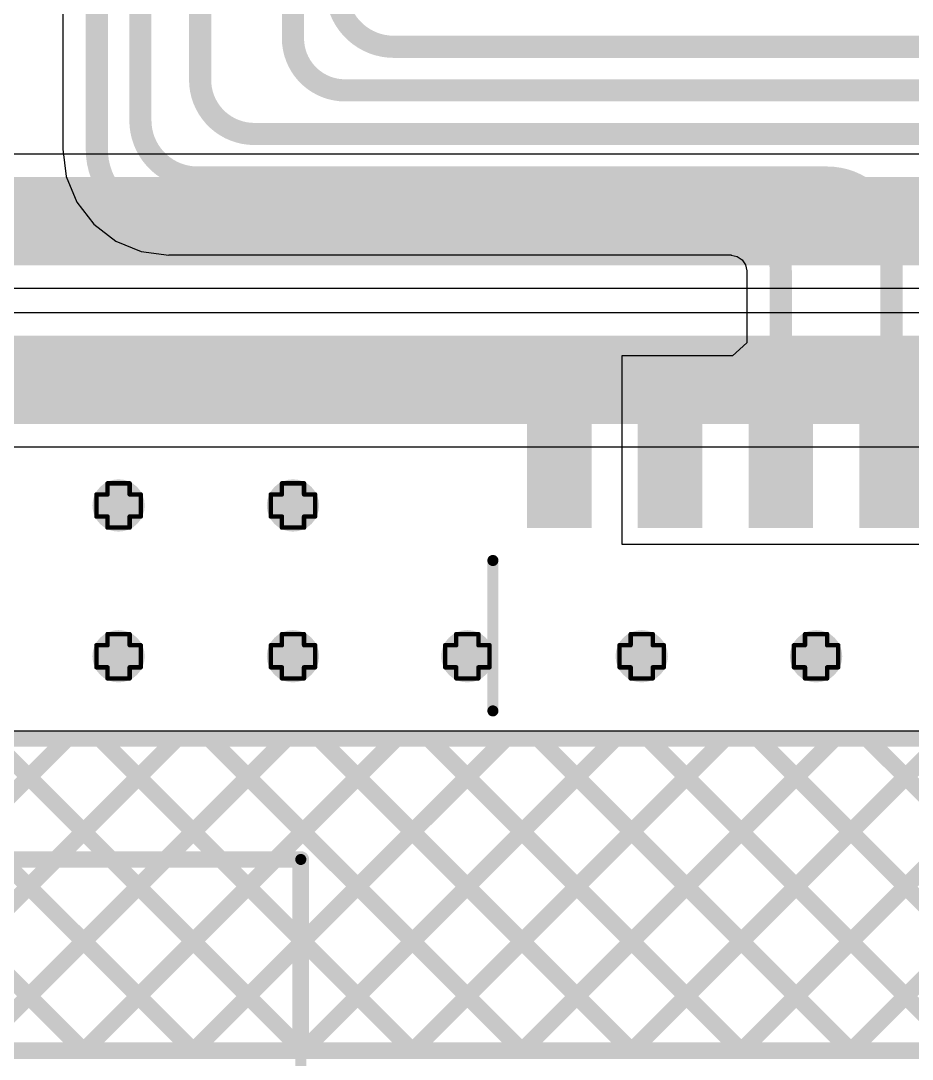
# Model space of a CAD drawing. Header units: inches. Extents: x -0.1 to 10.2, y 0 to 6.5.
# Drawn here: x 2.4165 to 2.819, y 2.8301 to 3.2992 of the extents above; entities that cross this region are included whole.
import ezdxf

# ---------------------------------------------------------------- set-up
doc = ezdxf.new("R2010")
doc.units = ezdxf.units.IN
doc.header["$MEASUREMENT"] = 0
for name, color, linetype in [('Bottom Layer', 5, 'Continuous'), ('Bottom Overlay', 54, 'Continuous'), ('Drill Drawing', 1, 'Continuous'), ('Top Layer', 1, 'Continuous'), ('Top Overlay', 2, 'Continuous'), ('Top Paste', 8, 'Continuous'), ('Top Solder', 216, 'Continuous'), ('Via Holes', 16, 'Continuous')]:
    doc.layers.add(name, color=color, linetype=linetype)

# ---------------------------------------------------------------- blocks, each defined once
blk = doc.blocks.new('SOIC_16_300____11')
at = {"layer": 'Top Layer'}
for points in [[(-0.22441, 0.18681), (-0.15945, 0.18681), (-0.15945, 0.16319), (-0.22441, 0.16319)], [(0.15945, 0.18681), (0.22441, 0.18681), (0.22441, 0.16319), (0.15945, 0.16319)], [(-0.22441, 0.13681), (-0.15945, 0.13681), (-0.15945, 0.11319), (-0.22441, 0.11319)], [(0.15945, 0.13681), (0.22441, 0.13681), (0.22441, 0.11319), (0.15945, 0.11319)], [(-0.22441, 0.08681), (-0.15945, 0.08681), (-0.15945, 0.06319), (-0.22441, 0.06319)], [(0.15945, 0.08681), (0.22441, 0.08681), (0.22441, 0.06319), (0.15945, 0.06319)], [(-0.22441, 0.03681), (-0.15945, 0.03681), (-0.15945, 0.01319), (-0.22441, 0.01319)], [(0.15945, 0.03681), (0.22441, 0.03681), (0.22441, 0.01319), (0.15945, 0.01319)], [(-0.22441, -0.01319), (-0.15945, -0.01319), (-0.15945, -0.03681), (-0.22441, -0.03681)], [(0.15945, -0.01319), (0.22441, -0.01319), (0.22441, -0.03681), (0.15945, -0.03681)], [(-0.22441, -0.06319), (-0.15945, -0.06319), (-0.15945, -0.08681), (-0.22441, -0.08681)], [(0.15945, -0.06319), (0.22441, -0.06319), (0.22441, -0.08681), (0.15945, -0.08681)], [(-0.22441, -0.11319), (-0.15945, -0.11319), (-0.15945, -0.13681), (-0.22441, -0.13681)], [(0.15945, -0.11319), (0.22441, -0.11319), (0.22441, -0.13681), (0.15945, -0.13681)], [(-0.22441, -0.16319), (-0.15945, -0.16319), (-0.15945, -0.18681), (-0.22441, -0.18681)], [(0.15945, -0.16319), (0.22441, -0.16319), (0.22441, -0.18681), (0.15945, -0.18681)]]:
    blk.add_hatch(color=1, dxfattribs=at).paths.add_polyline_path(points)
at = {"layer": 'Top Overlay'}
blk.add_hatch(color=2, dxfattribs=at).paths.add_polyline_path([(-0.156, 0.16201), (-0.142, 0.16201), (-0.142, 0.18801), (-0.156, 0.18801)])
at = {"layer": 'Top Paste'}
for points in [[(-0.22441, 0.18681), (-0.15945, 0.18681), (-0.15945, 0.16319), (-0.22441, 0.16319)], [(0.15945, 0.18681), (0.22441, 0.18681), (0.22441, 0.16319), (0.15945, 0.16319)], [(-0.22441, 0.13681), (-0.15945, 0.13681), (-0.15945, 0.11319), (-0.22441, 0.11319)], [(0.15945, 0.13681), (0.22441, 0.13681), (0.22441, 0.11319), (0.15945, 0.11319)], [(-0.22441, 0.08681), (-0.15945, 0.08681), (-0.15945, 0.06319), (-0.22441, 0.06319)], [(0.15945, 0.08681), (0.22441, 0.08681), (0.22441, 0.06319), (0.15945, 0.06319)], [(-0.22441, 0.03681), (-0.15945, 0.03681), (-0.15945, 0.01319), (-0.22441, 0.01319)], [(0.15945, 0.03681), (0.22441, 0.03681), (0.22441, 0.01319), (0.15945, 0.01319)], [(-0.22441, -0.01319), (-0.15945, -0.01319), (-0.15945, -0.03681), (-0.22441, -0.03681)], [(0.15945, -0.01319), (0.22441, -0.01319), (0.22441, -0.03681), (0.15945, -0.03681)], [(-0.22441, -0.06319), (-0.15945, -0.06319), (-0.15945, -0.08681), (-0.22441, -0.08681)], [(0.15945, -0.06319), (0.22441, -0.06319), (0.22441, -0.08681), (0.15945, -0.08681)], [(-0.22441, -0.11319), (-0.15945, -0.11319), (-0.15945, -0.13681), (-0.22441, -0.13681)], [(0.15945, -0.11319), (0.22441, -0.11319), (0.22441, -0.13681), (0.15945, -0.13681)], [(-0.22441, -0.16319), (-0.15945, -0.16319), (-0.15945, -0.18681), (-0.22441, -0.18681)], [(0.15945, -0.16319), (0.22441, -0.16319), (0.22441, -0.18681), (0.15945, -0.18681)]]:
    blk.add_hatch(color=8, dxfattribs=at).paths.add_polyline_path(points)
at = {"layer": 'Top Solder'}
for points in [[(-0.22717, 0.18957), (-0.15669, 0.18957), (-0.15669, 0.16043), (-0.22717, 0.16043)], [(0.15669, 0.18957), (0.22717, 0.18957), (0.22717, 0.16043), (0.15669, 0.16043)], [(-0.22717, 0.13957), (-0.15669, 0.13957), (-0.15669, 0.11043), (-0.22717, 0.11043)], [(0.15669, 0.13957), (0.22717, 0.13957), (0.22717, 0.11043), (0.15669, 0.11043)], [(-0.22717, 0.08957), (-0.15669, 0.08957), (-0.15669, 0.06043), (-0.22717, 0.06043)], [(0.15669, 0.08957), (0.22717, 0.08957), (0.22717, 0.06043), (0.15669, 0.06043)], [(-0.22717, 0.03957), (-0.15669, 0.03957), (-0.15669, 0.01043), (-0.22717, 0.01043)], [(0.15669, 0.03957), (0.22717, 0.03957), (0.22717, 0.01043), (0.15669, 0.01043)], [(-0.22717, -0.01043), (-0.15669, -0.01043), (-0.15669, -0.03957), (-0.22717, -0.03957)], [(0.15669, -0.01043), (0.22717, -0.01043), (0.22717, -0.03957), (0.15669, -0.03957)], [(-0.22717, -0.06043), (-0.15669, -0.06043), (-0.15669, -0.08957), (-0.22717, -0.08957)], [(0.15669, -0.06043), (0.22717, -0.06043), (0.22717, -0.08957), (0.15669, -0.08957)], [(-0.22717, -0.11043), (-0.15669, -0.11043), (-0.15669, -0.13957), (-0.22717, -0.13957)], [(0.15669, -0.11043), (0.22717, -0.11043), (0.22717, -0.13957), (0.15669, -0.13957)], [(-0.22717, -0.16043), (-0.15669, -0.16043), (-0.15669, -0.18957), (-0.22717, -0.18957)], [(0.15669, -0.16043), (0.22717, -0.16043), (0.22717, -0.18957), (0.15669, -0.18957)]]:
    blk.add_hatch(color=216, dxfattribs=at).paths.add_polyline_path(points)
at = {"layer": 'Top Overlay'}
for points in [[(-0.2363, 0.171, 0.00787, 0.00787, 0), (-0.2363, 0.181, 0.00787, 0.00787, 0)], [(-0.2313, 0.176, 0.00787, 0.00787, 0), (-0.2363, 0.181, 0.00787, 0.00787, 0)], [(-0.2363, 0.171, 0.00787, 0.00787, 0), (-0.2313, 0.176, 0.00787, 0.00787, 0)]]:
    blk.add_lwpolyline(points, format="xyseb", dxfattribs=at)
for points in [[(-0.23827, 0.181, 0.00394, 0.00394, 1), (-0.23433, 0.181, 0.00394, 0.00394, 1)], [(-0.23827, 0.181, 0.00394, 0.00394, 1), (-0.23433, 0.181, 0.00394, 0.00394, 1)], [(-0.23327, 0.176, 0.00394, 0.00394, 1), (-0.22933, 0.176, 0.00394, 0.00394, 1)], [(-0.23327, 0.176, 0.00394, 0.00394, 1), (-0.22933, 0.176, 0.00394, 0.00394, 1)], [(-0.23827, 0.171, 0.00394, 0.00394, 1), (-0.23433, 0.171, 0.00394, 0.00394, 1)], [(-0.23827, 0.171, 0.00394, 0.00394, 1), (-0.23433, 0.171, 0.00394, 0.00394, 1)]]:
    blk.add_lwpolyline(points, format="xyseb", close=True, dxfattribs=at)
blk = doc.blocks.new('X9555WV_2_12_6TV01_B_55')
at = {"layer": 'Bottom Overlay'}
for points in [[(-0.755, -0.188, 0.005, 0.005, 0), (-0.755, 0.17323, 0.005, 0.005, 0)], [(0.755, 0.17323, 0.005, 0.005, 0), (-0.755, 0.17323, 0.005, 0.005, 0)]]:
    blk.add_lwpolyline(points, format="xyseb", dxfattribs=at)
blk.add_lwpolyline([(-0.75625, 0.17323, 0.0025, 0.0025, 1), (-0.75375, 0.17323, 0.0025, 0.0025, 1)], format="xyseb", close=True, dxfattribs=at)
blk.add_lwpolyline([(-0.75625, 0.17323, 0.0025, 0.0025, 1), (-0.75375, 0.17323, 0.0025, 0.0025, 1)], format="xyseb", close=True, dxfattribs=at)

msp = doc.modelspace()

# ---------------------------------------------------------------- hatches: boundary and pattern name
at = {"layer": 'Bottom Layer'}
h = msp.add_hatch(color=5, dxfattribs=at)
edge = h.paths.add_edge_path()
edge.add_arc((2.46063, 3.08024), 0.01181, 0, 360)
h = msp.add_hatch(color=5, dxfattribs=at)
edge = h.paths.add_edge_path()
edge.add_arc((2.53937, 3.08024), 0.01181, 0, 360)
h = msp.add_hatch(color=5, dxfattribs=at)
edge = h.paths.add_edge_path()
edge.add_arc((2.46063, 3.01213), 0.01181, 0, 360)
h = msp.add_hatch(color=5, dxfattribs=at)
edge = h.paths.add_edge_path()
edge.add_arc((2.53937, 3.01213), 0.01181, 0, 360)
h = msp.add_hatch(color=5, dxfattribs=at)
edge = h.paths.add_edge_path()
edge.add_arc((2.61811, 3.01213), 0.01181, 0, 360)
h = msp.add_hatch(color=5, dxfattribs=at)
edge = h.paths.add_edge_path()
edge.add_arc((2.69685, 3.01213), 0.01181, 0, 360)
h = msp.add_hatch(color=5, dxfattribs=at)
edge = h.paths.add_edge_path()
edge.add_arc((2.77559, 3.01213), 0.01181, 0, 360)
at = {"layer": 'Top Layer'}
h = msp.add_hatch(color=1, dxfattribs=at)
edge = h.paths.add_edge_path()
edge.add_arc((2.46063, 3.08024), 0.01181, 0, 360)
h = msp.add_hatch(color=1, dxfattribs=at)
edge = h.paths.add_edge_path()
edge.add_arc((2.53937, 3.08024), 0.01181, 0, 360)
h = msp.add_hatch(color=1, dxfattribs=at)
edge = h.paths.add_edge_path()
edge.add_arc((2.46063, 3.01213), 0.01181, 0, 360)
h = msp.add_hatch(color=1, dxfattribs=at)
edge = h.paths.add_edge_path()
edge.add_arc((2.53937, 3.01213), 0.01181, 0, 360)
h = msp.add_hatch(color=1, dxfattribs=at)
edge = h.paths.add_edge_path()
edge.add_arc((2.61811, 3.01213), 0.01181, 0, 360)
h = msp.add_hatch(color=1, dxfattribs=at)
edge = h.paths.add_edge_path()
edge.add_arc((2.69685, 3.01213), 0.01181, 0, 360)
h = msp.add_hatch(color=1, dxfattribs=at)
edge = h.paths.add_edge_path()
edge.add_arc((2.77559, 3.01213), 0.01181, 0, 360)
at = {"layer": 'Via Holes'}
h = msp.add_hatch(color=7, dxfattribs=at)
edge = h.paths.add_edge_path()
edge.add_arc((2.46063, 3.08024), 0.00591, 0, 360)
h = msp.add_hatch(color=7, dxfattribs=at)
edge = h.paths.add_edge_path()
edge.add_arc((2.53937, 3.08024), 0.00591, 0, 360)
h = msp.add_hatch(color=7, dxfattribs=at)
edge = h.paths.add_edge_path()
edge.add_arc((2.46063, 3.01213), 0.00591, 0, 360)
h = msp.add_hatch(color=7, dxfattribs=at)
edge = h.paths.add_edge_path()
edge.add_arc((2.53937, 3.01213), 0.00591, 0, 360)
h = msp.add_hatch(color=7, dxfattribs=at)
edge = h.paths.add_edge_path()
edge.add_arc((2.61811, 3.01213), 0.00591, 0, 360)
h = msp.add_hatch(color=7, dxfattribs=at)
edge = h.paths.add_edge_path()
edge.add_arc((2.69685, 3.01213), 0.00591, 0, 360)
h = msp.add_hatch(color=7, dxfattribs=at)
edge = h.paths.add_edge_path()
edge.add_arc((2.77559, 3.01213), 0.00591, 0, 360)

# ---------------------------------------------------------------- linework, layer by layer
at = {"layer": 'Bottom Layer'}
for p, q in [((2.86145, 3.23892), (2.28197, 3.23892)), ((2.28197, 3.1784), (2.86145, 3.1784)), ((4.54456, 3.16726), (1.15923, 3.16726)), ((1.15923, 3.10674), (4.54456, 3.10674)), ((4.54592, 2.97828), (0.01529, 2.97828))]:
    msp.add_line(p, q, dxfattribs=at)
for points in [[(2.28197, 3.20866, 0.04, 0.04, 0), (2.97635, 3.20866, 0.04, 0.04, 0)], [(1.15923, 3.137, 0.04, 0.04, 0), (4.54456, 3.137, 0.04, 0.04, 0)]]:
    msp.add_lwpolyline(points, format="xyseb", dxfattribs=at)
at = {"layer": 'Bottom Overlay'}
for points in [[(0.02014, 2.975, 0.0075, 0.0075, 0), (4.53992, 2.975, 0.0075, 0.0075, 0)], [(2.38284, 2.92035, 0.0075, 0.0075, 0), (2.43749, 2.975, 0.0075, 0.0075, 0)], [(2.4027, 2.975, 0.0075, 0.0075, 0), (2.45735, 2.92035, 0.0075, 0.0075, 0)], [(2.43234, 2.92035, 0.0075, 0.0075, 0), (2.48698, 2.975, 0.0075, 0.0075, 0)], [(2.4522, 2.975, 0.0075, 0.0075, 0), (2.50684, 2.92035, 0.0075, 0.0075, 0)], [(2.48184, 2.92035, 0.0075, 0.0075, 0), (2.53648, 2.975, 0.0075, 0.0075, 0)], [(2.50169, 2.975, 0.0075, 0.0075, 0), (2.64269, 2.834, 0.0075, 0.0075, 0)], [(2.53133, 2.92035, 0.0075, 0.0075, 0), (2.58598, 2.975, 0.0075, 0.0075, 0)], [(2.54291, 2.88243, 0.0075, 0.0075, 0), (2.63548, 2.975, 0.0075, 0.0075, 0)], [(2.54397, 2.834, 0.0075, 0.0075, 0), (2.68497, 2.975, 0.0075, 0.0075, 0)], [(2.55119, 2.975, 0.0075, 0.0075, 0), (2.69219, 2.834, 0.0075, 0.0075, 0)], [(2.59347, 2.834, 0.0075, 0.0075, 0), (2.73447, 2.975, 0.0075, 0.0075, 0)], [(2.60069, 2.975, 0.0075, 0.0075, 0), (2.74169, 2.834, 0.0075, 0.0075, 0)], [(2.64297, 2.834, 0.0075, 0.0075, 0), (2.78397, 2.975, 0.0075, 0.0075, 0)], [(2.65019, 2.975, 0.0075, 0.0075, 0), (2.79119, 2.834, 0.0075, 0.0075, 0)], [(2.69247, 2.834, 0.0075, 0.0075, 0), (2.83347, 2.975, 0.0075, 0.0075, 0)], [(2.69968, 2.975, 0.0075, 0.0075, 0), (2.84068, 2.834, 0.0075, 0.0075, 0)], [(2.74196, 2.834, 0.0075, 0.0075, 0), (2.88296, 2.975, 0.0075, 0.0075, 0)], [(2.74918, 2.975, 0.0075, 0.0075, 0), (2.89018, 2.834, 0.0075, 0.0075, 0)], [(2.79146, 2.834, 0.0075, 0.0075, 0), (2.93246, 2.975, 0.0075, 0.0075, 0)], [(2.79868, 2.975, 0.0075, 0.0075, 0), (2.93968, 2.834, 0.0075, 0.0075, 0)], [(2.18168, 2.92035, 0.0075, 0.0075, 0), (2.54291, 2.92035, 0.0075, 0.0075, 0)], [(2.18168, 2.92035, 0.0075, 0.0075, 0), (2.54291, 2.92035, 0.0075, 0.0075, 0)], [(2.54291, 2.834, 0.0075, 0.0075, 0), (2.54291, 2.92035, 0.0075, 0.0075, 0)], [(2.54291, 2.834, 0.0075, 0.0075, 0), (2.54291, 2.92035, 0.0075, 0.0075, 0)], [(2.54291, 2.88429, 0.0075, 0.0075, 0), (2.5932, 2.834, 0.0075, 0.0075, 0)], [(2.54291, 2.834, 0.0075, 0.0075, 0), (3.12657, 2.834, 0.0075, 0.0075, 0)]]:
    msp.add_lwpolyline(points, format="xyseb", dxfattribs=at)
for points in [[(2.43561, 2.975, 0.00375, 0.00375, 1), (2.43936, 2.975, 0.00375, 0.00375, 1)], [(2.45032, 2.975, 0.00375, 0.00375, 1), (2.45407, 2.975, 0.00375, 0.00375, 1)], [(2.48511, 2.975, 0.00375, 0.00375, 1), (2.48886, 2.975, 0.00375, 0.00375, 1)], [(2.49982, 2.975, 0.00375, 0.00375, 1), (2.50357, 2.975, 0.00375, 0.00375, 1)], [(2.53461, 2.975, 0.00375, 0.00375, 1), (2.53836, 2.975, 0.00375, 0.00375, 1)], [(2.54932, 2.975, 0.00375, 0.00375, 1), (2.55307, 2.975, 0.00375, 0.00375, 1)], [(2.5841, 2.975, 0.00375, 0.00375, 1), (2.58785, 2.975, 0.00375, 0.00375, 1)], [(2.59881, 2.975, 0.00375, 0.00375, 1), (2.60256, 2.975, 0.00375, 0.00375, 1)], [(2.6336, 2.975, 0.00375, 0.00375, 1), (2.63735, 2.975, 0.00375, 0.00375, 1)], [(2.64831, 2.975, 0.00375, 0.00375, 1), (2.65206, 2.975, 0.00375, 0.00375, 1)], [(2.6831, 2.975, 0.00375, 0.00375, 1), (2.68685, 2.975, 0.00375, 0.00375, 1)], [(2.69781, 2.975, 0.00375, 0.00375, 1), (2.70156, 2.975, 0.00375, 0.00375, 1)], [(2.7326, 2.975, 0.00375, 0.00375, 1), (2.73635, 2.975, 0.00375, 0.00375, 1)], [(2.74731, 2.975, 0.00375, 0.00375, 1), (2.75106, 2.975, 0.00375, 0.00375, 1)], [(2.78209, 2.975, 0.00375, 0.00375, 1), (2.78584, 2.975, 0.00375, 0.00375, 1)], [(2.7968, 2.975, 0.00375, 0.00375, 1), (2.80055, 2.975, 0.00375, 0.00375, 1)], [(2.43046, 2.92035, 0.00375, 0.00375, 1), (2.43421, 2.92035, 0.00375, 0.00375, 1)], [(2.45547, 2.92035, 0.00375, 0.00375, 1), (2.45922, 2.92035, 0.00375, 0.00375, 1)], [(2.47996, 2.92035, 0.00375, 0.00375, 1), (2.48371, 2.92035, 0.00375, 0.00375, 1)], [(2.50497, 2.92035, 0.00375, 0.00375, 1), (2.50872, 2.92035, 0.00375, 0.00375, 1)], [(2.52946, 2.92035, 0.00375, 0.00375, 1), (2.53321, 2.92035, 0.00375, 0.00375, 1)], [(2.54104, 2.92035, 0.00375, 0.00375, 1), (2.54479, 2.92035, 0.00375, 0.00375, 1)], [(2.54104, 2.92035, 0.00375, 0.00375, 1), (2.54479, 2.92035, 0.00375, 0.00375, 1)], [(2.54104, 2.92035, 0.00375, 0.00375, 1), (2.54479, 2.92035, 0.00375, 0.00375, 1)], [(2.54104, 2.92035, 0.00375, 0.00375, 1), (2.54479, 2.92035, 0.00375, 0.00375, 1)], [(2.54104, 2.88429, 0.00375, 0.00375, 1), (2.54479, 2.88429, 0.00375, 0.00375, 1)], [(2.54104, 2.88243, 0.00375, 0.00375, 1), (2.54479, 2.88243, 0.00375, 0.00375, 1)], [(2.54104, 2.834, 0.00375, 0.00375, 1), (2.54479, 2.834, 0.00375, 0.00375, 1)], [(2.54104, 2.834, 0.00375, 0.00375, 1), (2.54479, 2.834, 0.00375, 0.00375, 1)], [(2.54104, 2.834, 0.00375, 0.00375, 1), (2.54479, 2.834, 0.00375, 0.00375, 1)], [(2.5421, 2.834, 0.00375, 0.00375, 1), (2.54585, 2.834, 0.00375, 0.00375, 1)], [(2.59132, 2.834, 0.00375, 0.00375, 1), (2.59507, 2.834, 0.00375, 0.00375, 1)], [(2.5916, 2.834, 0.00375, 0.00375, 1), (2.59535, 2.834, 0.00375, 0.00375, 1)], [(2.64082, 2.834, 0.00375, 0.00375, 1), (2.64457, 2.834, 0.00375, 0.00375, 1)], [(2.64109, 2.834, 0.00375, 0.00375, 1), (2.64484, 2.834, 0.00375, 0.00375, 1)], [(2.69032, 2.834, 0.00375, 0.00375, 1), (2.69407, 2.834, 0.00375, 0.00375, 1)], [(2.69059, 2.834, 0.00375, 0.00375, 1), (2.69434, 2.834, 0.00375, 0.00375, 1)], [(2.73981, 2.834, 0.00375, 0.00375, 1), (2.74356, 2.834, 0.00375, 0.00375, 1)], [(2.74009, 2.834, 0.00375, 0.00375, 1), (2.74384, 2.834, 0.00375, 0.00375, 1)], [(2.78931, 2.834, 0.00375, 0.00375, 1), (2.79306, 2.834, 0.00375, 0.00375, 1)], [(2.78959, 2.834, 0.00375, 0.00375, 1), (2.79334, 2.834, 0.00375, 0.00375, 1)]]:
    msp.add_lwpolyline(points, format="xyseb", close=True, dxfattribs=at)
at = {"layer": 'Drill Drawing'}
for points in [[(2.45563, 3.08524, 0.002, 0.002, 0), (2.45563, 3.09024, 0.002, 0.002, 0)], [(2.45563, 3.09024, 0.002, 0.002, 0), (2.46563, 3.09024, 0.002, 0.002, 0)], [(2.46563, 3.08524, 0.002, 0.002, 0), (2.46563, 3.09024, 0.002, 0.002, 0)], [(2.53437, 3.08524, 0.002, 0.002, 0), (2.53437, 3.09024, 0.002, 0.002, 0)], [(2.53437, 3.09024, 0.002, 0.002, 0), (2.54437, 3.09024, 0.002, 0.002, 0)], [(2.54437, 3.08524, 0.002, 0.002, 0), (2.54437, 3.09024, 0.002, 0.002, 0)], [(2.45063, 3.07524, 0.002, 0.002, 0), (2.45063, 3.08524, 0.002, 0.002, 0)], [(2.45063, 3.08524, 0.002, 0.002, 0), (2.45563, 3.08524, 0.002, 0.002, 0)], [(2.46563, 3.08524, 0.002, 0.002, 0), (2.47063, 3.08524, 0.002, 0.002, 0)], [(2.47063, 3.07524, 0.002, 0.002, 0), (2.47063, 3.08524, 0.002, 0.002, 0)], [(2.52937, 3.07524, 0.002, 0.002, 0), (2.52937, 3.08524, 0.002, 0.002, 0)], [(2.52937, 3.08524, 0.002, 0.002, 0), (2.53437, 3.08524, 0.002, 0.002, 0)], [(2.54437, 3.08524, 0.002, 0.002, 0), (2.54937, 3.08524, 0.002, 0.002, 0)], [(2.54937, 3.07524, 0.002, 0.002, 0), (2.54937, 3.08524, 0.002, 0.002, 0)], [(2.45063, 3.07524, 0.002, 0.002, 0), (2.45563, 3.07524, 0.002, 0.002, 0)], [(2.45563, 3.07024, 0.002, 0.002, 0), (2.45563, 3.07524, 0.002, 0.002, 0)], [(2.46563, 3.07524, 0.002, 0.002, 0), (2.47063, 3.07524, 0.002, 0.002, 0)], [(2.46563, 3.07024, 0.002, 0.002, 0), (2.46563, 3.07524, 0.002, 0.002, 0)], [(2.52937, 3.07524, 0.002, 0.002, 0), (2.53437, 3.07524, 0.002, 0.002, 0)], [(2.53437, 3.07024, 0.002, 0.002, 0), (2.53437, 3.07524, 0.002, 0.002, 0)], [(2.54437, 3.07524, 0.002, 0.002, 0), (2.54937, 3.07524, 0.002, 0.002, 0)], [(2.54437, 3.07024, 0.002, 0.002, 0), (2.54437, 3.07524, 0.002, 0.002, 0)], [(2.45563, 3.07024, 0.002, 0.002, 0), (2.46563, 3.07024, 0.002, 0.002, 0)], [(2.53437, 3.07024, 0.002, 0.002, 0), (2.54437, 3.07024, 0.002, 0.002, 0)], [(2.45563, 3.01713, 0.002, 0.002, 0), (2.45563, 3.02213, 0.002, 0.002, 0)], [(2.45563, 3.02213, 0.002, 0.002, 0), (2.46563, 3.02213, 0.002, 0.002, 0)], [(2.46563, 3.01713, 0.002, 0.002, 0), (2.46563, 3.02213, 0.002, 0.002, 0)], [(2.53437, 3.01713, 0.002, 0.002, 0), (2.53437, 3.02213, 0.002, 0.002, 0)], [(2.53437, 3.02213, 0.002, 0.002, 0), (2.54437, 3.02213, 0.002, 0.002, 0)], [(2.54437, 3.01713, 0.002, 0.002, 0), (2.54437, 3.02213, 0.002, 0.002, 0)], [(2.61311, 3.01713, 0.002, 0.002, 0), (2.61311, 3.02213, 0.002, 0.002, 0)], [(2.61311, 3.02213, 0.002, 0.002, 0), (2.62311, 3.02213, 0.002, 0.002, 0)], [(2.62311, 3.01713, 0.002, 0.002, 0), (2.62311, 3.02213, 0.002, 0.002, 0)], [(2.69185, 3.01713, 0.002, 0.002, 0), (2.69185, 3.02213, 0.002, 0.002, 0)], [(2.69185, 3.02213, 0.002, 0.002, 0), (2.70185, 3.02213, 0.002, 0.002, 0)], [(2.70185, 3.01713, 0.002, 0.002, 0), (2.70185, 3.02213, 0.002, 0.002, 0)], [(2.77059, 3.01713, 0.002, 0.002, 0), (2.77059, 3.02213, 0.002, 0.002, 0)], [(2.77059, 3.02213, 0.002, 0.002, 0), (2.78059, 3.02213, 0.002, 0.002, 0)], [(2.78059, 3.01713, 0.002, 0.002, 0), (2.78059, 3.02213, 0.002, 0.002, 0)], [(2.45063, 3.00713, 0.002, 0.002, 0), (2.45063, 3.01713, 0.002, 0.002, 0)], [(2.45063, 3.01713, 0.002, 0.002, 0), (2.45563, 3.01713, 0.002, 0.002, 0)], [(2.46563, 3.01713, 0.002, 0.002, 0), (2.47063, 3.01713, 0.002, 0.002, 0)], [(2.47063, 3.00713, 0.002, 0.002, 0), (2.47063, 3.01713, 0.002, 0.002, 0)], [(2.52937, 3.00713, 0.002, 0.002, 0), (2.52937, 3.01713, 0.002, 0.002, 0)], [(2.52937, 3.01713, 0.002, 0.002, 0), (2.53437, 3.01713, 0.002, 0.002, 0)], [(2.54437, 3.01713, 0.002, 0.002, 0), (2.54937, 3.01713, 0.002, 0.002, 0)], [(2.54937, 3.00713, 0.002, 0.002, 0), (2.54937, 3.01713, 0.002, 0.002, 0)], [(2.60811, 3.00713, 0.002, 0.002, 0), (2.60811, 3.01713, 0.002, 0.002, 0)], [(2.60811, 3.01713, 0.002, 0.002, 0), (2.61311, 3.01713, 0.002, 0.002, 0)], [(2.62311, 3.01713, 0.002, 0.002, 0), (2.62811, 3.01713, 0.002, 0.002, 0)], [(2.62811, 3.00713, 0.002, 0.002, 0), (2.62811, 3.01713, 0.002, 0.002, 0)], [(2.68685, 3.00713, 0.002, 0.002, 0), (2.68685, 3.01713, 0.002, 0.002, 0)], [(2.68685, 3.01713, 0.002, 0.002, 0), (2.69185, 3.01713, 0.002, 0.002, 0)], [(2.70185, 3.01713, 0.002, 0.002, 0), (2.70685, 3.01713, 0.002, 0.002, 0)], [(2.70685, 3.00713, 0.002, 0.002, 0), (2.70685, 3.01713, 0.002, 0.002, 0)], [(2.76559, 3.00713, 0.002, 0.002, 0), (2.76559, 3.01713, 0.002, 0.002, 0)], [(2.76559, 3.01713, 0.002, 0.002, 0), (2.77059, 3.01713, 0.002, 0.002, 0)], [(2.78059, 3.01713, 0.002, 0.002, 0), (2.78559, 3.01713, 0.002, 0.002, 0)], [(2.78559, 3.00713, 0.002, 0.002, 0), (2.78559, 3.01713, 0.002, 0.002, 0)], [(2.45063, 3.00713, 0.002, 0.002, 0), (2.45563, 3.00713, 0.002, 0.002, 0)], [(2.45563, 3.00213, 0.002, 0.002, 0), (2.45563, 3.00713, 0.002, 0.002, 0)], [(2.46563, 3.00713, 0.002, 0.002, 0), (2.47063, 3.00713, 0.002, 0.002, 0)], [(2.46563, 3.00213, 0.002, 0.002, 0), (2.46563, 3.00713, 0.002, 0.002, 0)], [(2.52937, 3.00713, 0.002, 0.002, 0), (2.53437, 3.00713, 0.002, 0.002, 0)], [(2.53437, 3.00213, 0.002, 0.002, 0), (2.53437, 3.00713, 0.002, 0.002, 0)], [(2.54437, 3.00713, 0.002, 0.002, 0), (2.54937, 3.00713, 0.002, 0.002, 0)], [(2.54437, 3.00213, 0.002, 0.002, 0), (2.54437, 3.00713, 0.002, 0.002, 0)], [(2.60811, 3.00713, 0.002, 0.002, 0), (2.61311, 3.00713, 0.002, 0.002, 0)], [(2.61311, 3.00213, 0.002, 0.002, 0), (2.61311, 3.00713, 0.002, 0.002, 0)], [(2.62311, 3.00713, 0.002, 0.002, 0), (2.62811, 3.00713, 0.002, 0.002, 0)], [(2.62311, 3.00213, 0.002, 0.002, 0), (2.62311, 3.00713, 0.002, 0.002, 0)], [(2.68685, 3.00713, 0.002, 0.002, 0), (2.69185, 3.00713, 0.002, 0.002, 0)], [(2.69185, 3.00213, 0.002, 0.002, 0), (2.69185, 3.00713, 0.002, 0.002, 0)], [(2.70185, 3.00713, 0.002, 0.002, 0), (2.70685, 3.00713, 0.002, 0.002, 0)], [(2.70185, 3.00213, 0.002, 0.002, 0), (2.70185, 3.00713, 0.002, 0.002, 0)], [(2.76559, 3.00713, 0.002, 0.002, 0), (2.77059, 3.00713, 0.002, 0.002, 0)], [(2.77059, 3.00213, 0.002, 0.002, 0), (2.77059, 3.00713, 0.002, 0.002, 0)], [(2.78059, 3.00713, 0.002, 0.002, 0), (2.78559, 3.00713, 0.002, 0.002, 0)], [(2.78059, 3.00213, 0.002, 0.002, 0), (2.78059, 3.00713, 0.002, 0.002, 0)], [(2.45563, 3.00213, 0.002, 0.002, 0), (2.46563, 3.00213, 0.002, 0.002, 0)], [(2.53437, 3.00213, 0.002, 0.002, 0), (2.54437, 3.00213, 0.002, 0.002, 0)], [(2.61311, 3.00213, 0.002, 0.002, 0), (2.62311, 3.00213, 0.002, 0.002, 0)], [(2.69185, 3.00213, 0.002, 0.002, 0), (2.70185, 3.00213, 0.002, 0.002, 0)], [(2.77059, 3.00213, 0.002, 0.002, 0), (2.78059, 3.00213, 0.002, 0.002, 0)]]:
    msp.add_lwpolyline(points, format="xyseb", dxfattribs=at)
for points in [[(2.45513, 3.09024, 0.001, 0.001, 1), (2.45613, 3.09024, 0.001, 0.001, 1)], [(2.45513, 3.09024, 0.001, 0.001, 1), (2.45613, 3.09024, 0.001, 0.001, 1)], [(2.46513, 3.09024, 0.001, 0.001, 1), (2.46613, 3.09024, 0.001, 0.001, 1)], [(2.46513, 3.09024, 0.001, 0.001, 1), (2.46613, 3.09024, 0.001, 0.001, 1)], [(2.53387, 3.09024, 0.001, 0.001, 1), (2.53487, 3.09024, 0.001, 0.001, 1)], [(2.53387, 3.09024, 0.001, 0.001, 1), (2.53487, 3.09024, 0.001, 0.001, 1)], [(2.54387, 3.09024, 0.001, 0.001, 1), (2.54487, 3.09024, 0.001, 0.001, 1)], [(2.54387, 3.09024, 0.001, 0.001, 1), (2.54487, 3.09024, 0.001, 0.001, 1)], [(2.45013, 3.08524, 0.001, 0.001, 1), (2.45113, 3.08524, 0.001, 0.001, 1)], [(2.45013, 3.08524, 0.001, 0.001, 1), (2.45113, 3.08524, 0.001, 0.001, 1)], [(2.45513, 3.08524, 0.001, 0.001, 1), (2.45613, 3.08524, 0.001, 0.001, 1)], [(2.45513, 3.08524, 0.001, 0.001, 1), (2.45613, 3.08524, 0.001, 0.001, 1)], [(2.46513, 3.08524, 0.001, 0.001, 1), (2.46613, 3.08524, 0.001, 0.001, 1)], [(2.46513, 3.08524, 0.001, 0.001, 1), (2.46613, 3.08524, 0.001, 0.001, 1)], [(2.47013, 3.08524, 0.001, 0.001, 1), (2.47113, 3.08524, 0.001, 0.001, 1)], [(2.47013, 3.08524, 0.001, 0.001, 1), (2.47113, 3.08524, 0.001, 0.001, 1)], [(2.52887, 3.08524, 0.001, 0.001, 1), (2.52987, 3.08524, 0.001, 0.001, 1)], [(2.52887, 3.08524, 0.001, 0.001, 1), (2.52987, 3.08524, 0.001, 0.001, 1)], [(2.53387, 3.08524, 0.001, 0.001, 1), (2.53487, 3.08524, 0.001, 0.001, 1)], [(2.53387, 3.08524, 0.001, 0.001, 1), (2.53487, 3.08524, 0.001, 0.001, 1)], [(2.54387, 3.08524, 0.001, 0.001, 1), (2.54487, 3.08524, 0.001, 0.001, 1)], [(2.54387, 3.08524, 0.001, 0.001, 1), (2.54487, 3.08524, 0.001, 0.001, 1)], [(2.54887, 3.08524, 0.001, 0.001, 1), (2.54987, 3.08524, 0.001, 0.001, 1)], [(2.54887, 3.08524, 0.001, 0.001, 1), (2.54987, 3.08524, 0.001, 0.001, 1)], [(2.45013, 3.07524, 0.001, 0.001, 1), (2.45113, 3.07524, 0.001, 0.001, 1)], [(2.45013, 3.07524, 0.001, 0.001, 1), (2.45113, 3.07524, 0.001, 0.001, 1)], [(2.45513, 3.07524, 0.001, 0.001, 1), (2.45613, 3.07524, 0.001, 0.001, 1)], [(2.45513, 3.07524, 0.001, 0.001, 1), (2.45613, 3.07524, 0.001, 0.001, 1)], [(2.46513, 3.07524, 0.001, 0.001, 1), (2.46613, 3.07524, 0.001, 0.001, 1)], [(2.46513, 3.07524, 0.001, 0.001, 1), (2.46613, 3.07524, 0.001, 0.001, 1)], [(2.47013, 3.07524, 0.001, 0.001, 1), (2.47113, 3.07524, 0.001, 0.001, 1)], [(2.47013, 3.07524, 0.001, 0.001, 1), (2.47113, 3.07524, 0.001, 0.001, 1)], [(2.52887, 3.07524, 0.001, 0.001, 1), (2.52987, 3.07524, 0.001, 0.001, 1)], [(2.52887, 3.07524, 0.001, 0.001, 1), (2.52987, 3.07524, 0.001, 0.001, 1)], [(2.53387, 3.07524, 0.001, 0.001, 1), (2.53487, 3.07524, 0.001, 0.001, 1)], [(2.53387, 3.07524, 0.001, 0.001, 1), (2.53487, 3.07524, 0.001, 0.001, 1)], [(2.54387, 3.07524, 0.001, 0.001, 1), (2.54487, 3.07524, 0.001, 0.001, 1)], [(2.54387, 3.07524, 0.001, 0.001, 1), (2.54487, 3.07524, 0.001, 0.001, 1)], [(2.54887, 3.07524, 0.001, 0.001, 1), (2.54987, 3.07524, 0.001, 0.001, 1)], [(2.54887, 3.07524, 0.001, 0.001, 1), (2.54987, 3.07524, 0.001, 0.001, 1)], [(2.45513, 3.07024, 0.001, 0.001, 1), (2.45613, 3.07024, 0.001, 0.001, 1)], [(2.45513, 3.07024, 0.001, 0.001, 1), (2.45613, 3.07024, 0.001, 0.001, 1)], [(2.46513, 3.07024, 0.001, 0.001, 1), (2.46613, 3.07024, 0.001, 0.001, 1)], [(2.46513, 3.07024, 0.001, 0.001, 1), (2.46613, 3.07024, 0.001, 0.001, 1)], [(2.53387, 3.07024, 0.001, 0.001, 1), (2.53487, 3.07024, 0.001, 0.001, 1)], [(2.53387, 3.07024, 0.001, 0.001, 1), (2.53487, 3.07024, 0.001, 0.001, 1)], [(2.54387, 3.07024, 0.001, 0.001, 1), (2.54487, 3.07024, 0.001, 0.001, 1)], [(2.54387, 3.07024, 0.001, 0.001, 1), (2.54487, 3.07024, 0.001, 0.001, 1)], [(2.45513, 3.02213, 0.001, 0.001, 1), (2.45613, 3.02213, 0.001, 0.001, 1)], [(2.45513, 3.02213, 0.001, 0.001, 1), (2.45613, 3.02213, 0.001, 0.001, 1)], [(2.46513, 3.02213, 0.001, 0.001, 1), (2.46613, 3.02213, 0.001, 0.001, 1)], [(2.46513, 3.02213, 0.001, 0.001, 1), (2.46613, 3.02213, 0.001, 0.001, 1)], [(2.53387, 3.02213, 0.001, 0.001, 1), (2.53487, 3.02213, 0.001, 0.001, 1)], [(2.53387, 3.02213, 0.001, 0.001, 1), (2.53487, 3.02213, 0.001, 0.001, 1)], [(2.54387, 3.02213, 0.001, 0.001, 1), (2.54487, 3.02213, 0.001, 0.001, 1)], [(2.54387, 3.02213, 0.001, 0.001, 1), (2.54487, 3.02213, 0.001, 0.001, 1)], [(2.61261, 3.02213, 0.001, 0.001, 1), (2.61361, 3.02213, 0.001, 0.001, 1)], [(2.61261, 3.02213, 0.001, 0.001, 1), (2.61361, 3.02213, 0.001, 0.001, 1)], [(2.62261, 3.02213, 0.001, 0.001, 1), (2.62361, 3.02213, 0.001, 0.001, 1)], [(2.62261, 3.02213, 0.001, 0.001, 1), (2.62361, 3.02213, 0.001, 0.001, 1)], [(2.69135, 3.02213, 0.001, 0.001, 1), (2.69235, 3.02213, 0.001, 0.001, 1)], [(2.69135, 3.02213, 0.001, 0.001, 1), (2.69235, 3.02213, 0.001, 0.001, 1)], [(2.70135, 3.02213, 0.001, 0.001, 1), (2.70235, 3.02213, 0.001, 0.001, 1)], [(2.70135, 3.02213, 0.001, 0.001, 1), (2.70235, 3.02213, 0.001, 0.001, 1)], [(2.77009, 3.02213, 0.001, 0.001, 1), (2.77109, 3.02213, 0.001, 0.001, 1)], [(2.77009, 3.02213, 0.001, 0.001, 1), (2.77109, 3.02213, 0.001, 0.001, 1)], [(2.78009, 3.02213, 0.001, 0.001, 1), (2.78109, 3.02213, 0.001, 0.001, 1)], [(2.78009, 3.02213, 0.001, 0.001, 1), (2.78109, 3.02213, 0.001, 0.001, 1)], [(2.45013, 3.01713, 0.001, 0.001, 1), (2.45113, 3.01713, 0.001, 0.001, 1)], [(2.45013, 3.01713, 0.001, 0.001, 1), (2.45113, 3.01713, 0.001, 0.001, 1)], [(2.45513, 3.01713, 0.001, 0.001, 1), (2.45613, 3.01713, 0.001, 0.001, 1)], [(2.45513, 3.01713, 0.001, 0.001, 1), (2.45613, 3.01713, 0.001, 0.001, 1)], [(2.46513, 3.01713, 0.001, 0.001, 1), (2.46613, 3.01713, 0.001, 0.001, 1)], [(2.46513, 3.01713, 0.001, 0.001, 1), (2.46613, 3.01713, 0.001, 0.001, 1)], [(2.47013, 3.01713, 0.001, 0.001, 1), (2.47113, 3.01713, 0.001, 0.001, 1)], [(2.47013, 3.01713, 0.001, 0.001, 1), (2.47113, 3.01713, 0.001, 0.001, 1)], [(2.52887, 3.01713, 0.001, 0.001, 1), (2.52987, 3.01713, 0.001, 0.001, 1)], [(2.52887, 3.01713, 0.001, 0.001, 1), (2.52987, 3.01713, 0.001, 0.001, 1)], [(2.53387, 3.01713, 0.001, 0.001, 1), (2.53487, 3.01713, 0.001, 0.001, 1)], [(2.53387, 3.01713, 0.001, 0.001, 1), (2.53487, 3.01713, 0.001, 0.001, 1)], [(2.54387, 3.01713, 0.001, 0.001, 1), (2.54487, 3.01713, 0.001, 0.001, 1)], [(2.54387, 3.01713, 0.001, 0.001, 1), (2.54487, 3.01713, 0.001, 0.001, 1)], [(2.54887, 3.01713, 0.001, 0.001, 1), (2.54987, 3.01713, 0.001, 0.001, 1)], [(2.54887, 3.01713, 0.001, 0.001, 1), (2.54987, 3.01713, 0.001, 0.001, 1)], [(2.60761, 3.01713, 0.001, 0.001, 1), (2.60861, 3.01713, 0.001, 0.001, 1)], [(2.60761, 3.01713, 0.001, 0.001, 1), (2.60861, 3.01713, 0.001, 0.001, 1)], [(2.61261, 3.01713, 0.001, 0.001, 1), (2.61361, 3.01713, 0.001, 0.001, 1)], [(2.61261, 3.01713, 0.001, 0.001, 1), (2.61361, 3.01713, 0.001, 0.001, 1)], [(2.62261, 3.01713, 0.001, 0.001, 1), (2.62361, 3.01713, 0.001, 0.001, 1)], [(2.62261, 3.01713, 0.001, 0.001, 1), (2.62361, 3.01713, 0.001, 0.001, 1)], [(2.62761, 3.01713, 0.001, 0.001, 1), (2.62861, 3.01713, 0.001, 0.001, 1)], [(2.62761, 3.01713, 0.001, 0.001, 1), (2.62861, 3.01713, 0.001, 0.001, 1)], [(2.68635, 3.01713, 0.001, 0.001, 1), (2.68735, 3.01713, 0.001, 0.001, 1)], [(2.68635, 3.01713, 0.001, 0.001, 1), (2.68735, 3.01713, 0.001, 0.001, 1)], [(2.69135, 3.01713, 0.001, 0.001, 1), (2.69235, 3.01713, 0.001, 0.001, 1)], [(2.69135, 3.01713, 0.001, 0.001, 1), (2.69235, 3.01713, 0.001, 0.001, 1)], [(2.70135, 3.01713, 0.001, 0.001, 1), (2.70235, 3.01713, 0.001, 0.001, 1)], [(2.70135, 3.01713, 0.001, 0.001, 1), (2.70235, 3.01713, 0.001, 0.001, 1)], [(2.70635, 3.01713, 0.001, 0.001, 1), (2.70735, 3.01713, 0.001, 0.001, 1)], [(2.70635, 3.01713, 0.001, 0.001, 1), (2.70735, 3.01713, 0.001, 0.001, 1)], [(2.76509, 3.01713, 0.001, 0.001, 1), (2.76609, 3.01713, 0.001, 0.001, 1)], [(2.76509, 3.01713, 0.001, 0.001, 1), (2.76609, 3.01713, 0.001, 0.001, 1)], [(2.77009, 3.01713, 0.001, 0.001, 1), (2.77109, 3.01713, 0.001, 0.001, 1)], [(2.77009, 3.01713, 0.001, 0.001, 1), (2.77109, 3.01713, 0.001, 0.001, 1)], [(2.78009, 3.01713, 0.001, 0.001, 1), (2.78109, 3.01713, 0.001, 0.001, 1)], [(2.78009, 3.01713, 0.001, 0.001, 1), (2.78109, 3.01713, 0.001, 0.001, 1)], [(2.78509, 3.01713, 0.001, 0.001, 1), (2.78609, 3.01713, 0.001, 0.001, 1)], [(2.78509, 3.01713, 0.001, 0.001, 1), (2.78609, 3.01713, 0.001, 0.001, 1)], [(2.45013, 3.00713, 0.001, 0.001, 1), (2.45113, 3.00713, 0.001, 0.001, 1)], [(2.45013, 3.00713, 0.001, 0.001, 1), (2.45113, 3.00713, 0.001, 0.001, 1)], [(2.45513, 3.00713, 0.001, 0.001, 1), (2.45613, 3.00713, 0.001, 0.001, 1)], [(2.45513, 3.00713, 0.001, 0.001, 1), (2.45613, 3.00713, 0.001, 0.001, 1)], [(2.46513, 3.00713, 0.001, 0.001, 1), (2.46613, 3.00713, 0.001, 0.001, 1)], [(2.46513, 3.00713, 0.001, 0.001, 1), (2.46613, 3.00713, 0.001, 0.001, 1)], [(2.47013, 3.00713, 0.001, 0.001, 1), (2.47113, 3.00713, 0.001, 0.001, 1)], [(2.47013, 3.00713, 0.001, 0.001, 1), (2.47113, 3.00713, 0.001, 0.001, 1)], [(2.52887, 3.00713, 0.001, 0.001, 1), (2.52987, 3.00713, 0.001, 0.001, 1)], [(2.52887, 3.00713, 0.001, 0.001, 1), (2.52987, 3.00713, 0.001, 0.001, 1)], [(2.53387, 3.00713, 0.001, 0.001, 1), (2.53487, 3.00713, 0.001, 0.001, 1)], [(2.53387, 3.00713, 0.001, 0.001, 1), (2.53487, 3.00713, 0.001, 0.001, 1)], [(2.54387, 3.00713, 0.001, 0.001, 1), (2.54487, 3.00713, 0.001, 0.001, 1)], [(2.54387, 3.00713, 0.001, 0.001, 1), (2.54487, 3.00713, 0.001, 0.001, 1)], [(2.54887, 3.00713, 0.001, 0.001, 1), (2.54987, 3.00713, 0.001, 0.001, 1)], [(2.54887, 3.00713, 0.001, 0.001, 1), (2.54987, 3.00713, 0.001, 0.001, 1)], [(2.60761, 3.00713, 0.001, 0.001, 1), (2.60861, 3.00713, 0.001, 0.001, 1)], [(2.60761, 3.00713, 0.001, 0.001, 1), (2.60861, 3.00713, 0.001, 0.001, 1)], [(2.61261, 3.00713, 0.001, 0.001, 1), (2.61361, 3.00713, 0.001, 0.001, 1)], [(2.61261, 3.00713, 0.001, 0.001, 1), (2.61361, 3.00713, 0.001, 0.001, 1)], [(2.62261, 3.00713, 0.001, 0.001, 1), (2.62361, 3.00713, 0.001, 0.001, 1)], [(2.62261, 3.00713, 0.001, 0.001, 1), (2.62361, 3.00713, 0.001, 0.001, 1)], [(2.62761, 3.00713, 0.001, 0.001, 1), (2.62861, 3.00713, 0.001, 0.001, 1)], [(2.62761, 3.00713, 0.001, 0.001, 1), (2.62861, 3.00713, 0.001, 0.001, 1)], [(2.68635, 3.00713, 0.001, 0.001, 1), (2.68735, 3.00713, 0.001, 0.001, 1)], [(2.68635, 3.00713, 0.001, 0.001, 1), (2.68735, 3.00713, 0.001, 0.001, 1)], [(2.69135, 3.00713, 0.001, 0.001, 1), (2.69235, 3.00713, 0.001, 0.001, 1)], [(2.69135, 3.00713, 0.001, 0.001, 1), (2.69235, 3.00713, 0.001, 0.001, 1)], [(2.70135, 3.00713, 0.001, 0.001, 1), (2.70235, 3.00713, 0.001, 0.001, 1)], [(2.70135, 3.00713, 0.001, 0.001, 1), (2.70235, 3.00713, 0.001, 0.001, 1)], [(2.70635, 3.00713, 0.001, 0.001, 1), (2.70735, 3.00713, 0.001, 0.001, 1)], [(2.70635, 3.00713, 0.001, 0.001, 1), (2.70735, 3.00713, 0.001, 0.001, 1)], [(2.76509, 3.00713, 0.001, 0.001, 1), (2.76609, 3.00713, 0.001, 0.001, 1)], [(2.76509, 3.00713, 0.001, 0.001, 1), (2.76609, 3.00713, 0.001, 0.001, 1)], [(2.77009, 3.00713, 0.001, 0.001, 1), (2.77109, 3.00713, 0.001, 0.001, 1)], [(2.77009, 3.00713, 0.001, 0.001, 1), (2.77109, 3.00713, 0.001, 0.001, 1)], [(2.78009, 3.00713, 0.001, 0.001, 1), (2.78109, 3.00713, 0.001, 0.001, 1)], [(2.78009, 3.00713, 0.001, 0.001, 1), (2.78109, 3.00713, 0.001, 0.001, 1)], [(2.78509, 3.00713, 0.001, 0.001, 1), (2.78609, 3.00713, 0.001, 0.001, 1)], [(2.78509, 3.00713, 0.001, 0.001, 1), (2.78609, 3.00713, 0.001, 0.001, 1)], [(2.45513, 3.00213, 0.001, 0.001, 1), (2.45613, 3.00213, 0.001, 0.001, 1)], [(2.45513, 3.00213, 0.001, 0.001, 1), (2.45613, 3.00213, 0.001, 0.001, 1)], [(2.46513, 3.00213, 0.001, 0.001, 1), (2.46613, 3.00213, 0.001, 0.001, 1)], [(2.46513, 3.00213, 0.001, 0.001, 1), (2.46613, 3.00213, 0.001, 0.001, 1)], [(2.53387, 3.00213, 0.001, 0.001, 1), (2.53487, 3.00213, 0.001, 0.001, 1)], [(2.53387, 3.00213, 0.001, 0.001, 1), (2.53487, 3.00213, 0.001, 0.001, 1)], [(2.54387, 3.00213, 0.001, 0.001, 1), (2.54487, 3.00213, 0.001, 0.001, 1)], [(2.54387, 3.00213, 0.001, 0.001, 1), (2.54487, 3.00213, 0.001, 0.001, 1)], [(2.61261, 3.00213, 0.001, 0.001, 1), (2.61361, 3.00213, 0.001, 0.001, 1)], [(2.61261, 3.00213, 0.001, 0.001, 1), (2.61361, 3.00213, 0.001, 0.001, 1)], [(2.62261, 3.00213, 0.001, 0.001, 1), (2.62361, 3.00213, 0.001, 0.001, 1)], [(2.62261, 3.00213, 0.001, 0.001, 1), (2.62361, 3.00213, 0.001, 0.001, 1)], [(2.69135, 3.00213, 0.001, 0.001, 1), (2.69235, 3.00213, 0.001, 0.001, 1)], [(2.69135, 3.00213, 0.001, 0.001, 1), (2.69235, 3.00213, 0.001, 0.001, 1)], [(2.70135, 3.00213, 0.001, 0.001, 1), (2.70235, 3.00213, 0.001, 0.001, 1)], [(2.70135, 3.00213, 0.001, 0.001, 1), (2.70235, 3.00213, 0.001, 0.001, 1)], [(2.77009, 3.00213, 0.001, 0.001, 1), (2.77109, 3.00213, 0.001, 0.001, 1)], [(2.77009, 3.00213, 0.001, 0.001, 1), (2.77109, 3.00213, 0.001, 0.001, 1)], [(2.78009, 3.00213, 0.001, 0.001, 1), (2.78109, 3.00213, 0.001, 0.001, 1)], [(2.78009, 3.00213, 0.001, 0.001, 1), (2.78109, 3.00213, 0.001, 0.001, 1)]]:
    msp.add_lwpolyline(points, format="xyseb", close=True, dxfattribs=at)
at = {"layer": 'Top Layer'}
for p, q in [((2.43549, 3.31355), (2.43549, 3.24114)), ((2.43549, 3.24114), (2.43538, 3.24114)), ((2.43538, 3.24114), (2.43701, 3.22875)), ((2.43701, 3.22875), (2.44179, 3.2172)), ((2.44179, 3.2172), (2.4494, 3.20728)), ((2.4494, 3.20728), (2.45932, 3.19967)), ((2.45932, 3.19967), (2.47087, 3.19488)), ((2.47087, 3.19488), (2.48327, 3.19325)), ((2.48327, 3.19325), (2.48327, 3.19337)), ((2.48327, 3.19337), (2.73723, 3.19337)), ((2.73723, 3.19337), (2.73723, 3.1933)), ((2.73723, 3.1933), (2.73993, 3.19276)), ((2.73993, 3.19276), (2.74221, 3.19123)), ((2.74221, 3.19123), (2.74374, 3.18894)), ((2.74374, 3.18894), (2.74428, 3.18624)), ((2.74428, 3.18624), (2.74435, 3.18624)), ((2.74435, 3.18624), (2.74435, 3.15377)), ((2.74435, 3.15377), (2.73783, 3.1478)), ((2.72983, 3.1478), (2.68783, 3.1478)), ((2.68783, 3.1478), (2.68783, 3.06283)), ((2.73146, 3.1478), (2.72983, 3.1478)), ((2.73783, 3.1478), (2.73146, 3.1478)), ((2.68783, 3.06283), (2.72983, 3.06283)), ((2.72983, 3.06283), (2.73146, 3.06283)), ((2.73146, 3.06283), (2.73783, 3.06283)), ((2.73783, 3.06283), (2.73946, 3.06283)), ((2.73946, 3.06283), (2.78146, 3.06283)), ((2.78146, 3.06283), (2.78146, 3.06283)), ((2.78146, 3.06283), (2.78783, 3.06283)), ((2.78783, 3.06283), (2.78783, 3.06283)), ((2.78783, 3.06283), (2.83146, 3.06283)), ((4.54592, 2.97836), (0.1492, 2.97836))]:
    msp.add_line(p, q, dxfattribs=at)
for points in [[(2.53937, 3.29124, 0.01, 0.01, 0), (2.53937, 3.54724, 0.01, 0.01, 0)], [(2.49744, 3.27252, 0.01, 0.01, 0), (2.49744, 3.54528, 0.01, 0.01, 0)], [(2.45079, 3.24114, 0.01, 0.01, 0), (2.45079, 3.51831, 0.01, 0.01, 0)], [(2.47047, 3.25415, 0.01, 0.01, 0), (2.47047, 3.51831, 0.01, 0.01, 0)], [(2.58492, 3.2874, 0.01, 0.01, -0.414217), (2.55905, 3.31326, 0.01, 0.01, 0)], [(2.56289, 3.26772, 0.01, 0.01, -0.414214), (2.53937, 3.29124, 0.01, 0.01, 0)], [(2.58492, 3.2874, 0.01, 0.01, 0), (2.58496, 3.2874, 0.01, 0.01, 0)], [(2.58496, 3.2874, 0.01, 0.01, 0), (3.6787, 3.2874, 0.01, 0.01, 0)], [(2.49744, 3.27248, 0.01, 0.01, 0), (2.49744, 3.27252, 0.01, 0.01, 0)], [(2.52188, 3.24803, 0.01, 0.01, -0.414217), (2.49744, 3.27248, 0.01, 0.01, 0)], [(2.56289, 3.26772, 0.01, 0.01, 0), (2.88519, 3.26772, 0.01, 0.01, 0)], [(2.49628, 3.22835, 0.01, 0.01, -0.414214), (2.47047, 3.25415, 0.01, 0.01, 0)], [(2.52188, 3.24803, 0.01, 0.01, 0), (2.52195, 3.24803, 0.01, 0.01, 0)], [(2.52195, 3.24803, 0.01, 0.01, 0), (2.82837, 3.24803, 0.01, 0.01, 0)], [(2.48327, 3.20866, 0.01, 0.01, -0.414214), (2.45079, 3.24114, 0.01, 0.01, 0)], [(2.49628, 3.22835, 0.01, 0.01, 0), (2.7806, 3.22835, 0.01, 0.01, 0)], [(2.7806, 3.22835, 0.01, 0.01, -0.414214), (2.80965, 3.19931, 0.01, 0.01, 0)], [(2.48327, 3.20866, 0.01, 0.01, 0), (2.73723, 3.20866, 0.01, 0.01, 0)], [(2.73723, 3.20866, 0.01, 0.01, -0.414214), (2.75965, 3.18624, 0.01, 0.01, 0)], [(2.80965, 3.10139, 0.01, 0.01, 0), (2.80965, 3.19931, 0.01, 0.01, 0)], [(2.75965, 3.10139, 0.01, 0.01, 0), (2.75965, 3.18624, 0.01, 0.01, 0)]]:
    msp.add_lwpolyline(points, format="xyseb", dxfattribs=at)
for points in [[(2.53687, 3.29124, 0.005, 0.005, 1), (2.54187, 3.29124, 0.005, 0.005, 1)], [(2.53687, 3.29124, 0.005, 0.005, 1), (2.54187, 3.29124, 0.005, 0.005, 1)], [(2.58242, 3.2874, 0.005, 0.005, 1), (2.58742, 3.2874, 0.005, 0.005, 1)], [(2.58242, 3.2874, 0.005, 0.005, 1), (2.58742, 3.2874, 0.005, 0.005, 1)], [(2.58246, 3.2874, 0.005, 0.005, 1), (2.58746, 3.2874, 0.005, 0.005, 1)], [(2.58246, 3.2874, 0.005, 0.005, 1), (2.58746, 3.2874, 0.005, 0.005, 1)], [(2.49494, 3.27252, 0.005, 0.005, 1), (2.49994, 3.27252, 0.005, 0.005, 1)], [(2.49494, 3.27252, 0.005, 0.005, 1), (2.49994, 3.27252, 0.005, 0.005, 1)], [(2.49494, 3.27248, 0.005, 0.005, 1), (2.49994, 3.27248, 0.005, 0.005, 1)], [(2.49494, 3.27248, 0.005, 0.005, 1), (2.49994, 3.27248, 0.005, 0.005, 1)], [(2.56039, 3.26772, 0.005, 0.005, 1), (2.56539, 3.26772, 0.005, 0.005, 1)], [(2.56039, 3.26772, 0.005, 0.005, 1), (2.56539, 3.26772, 0.005, 0.005, 1)], [(2.46797, 3.25415, 0.005, 0.005, 1), (2.47297, 3.25415, 0.005, 0.005, 1)], [(2.46797, 3.25415, 0.005, 0.005, 1), (2.47297, 3.25415, 0.005, 0.005, 1)], [(2.51938, 3.24803, 0.005, 0.005, 1), (2.52438, 3.24803, 0.005, 0.005, 1)], [(2.51938, 3.24803, 0.005, 0.005, 1), (2.52438, 3.24803, 0.005, 0.005, 1)], [(2.51945, 3.24803, 0.005, 0.005, 1), (2.52445, 3.24803, 0.005, 0.005, 1)], [(2.51945, 3.24803, 0.005, 0.005, 1), (2.52445, 3.24803, 0.005, 0.005, 1)], [(2.44829, 3.24114, 0.005, 0.005, 1), (2.45329, 3.24114, 0.005, 0.005, 1)], [(2.44829, 3.24114, 0.005, 0.005, 1), (2.45329, 3.24114, 0.005, 0.005, 1)], [(2.49378, 3.22835, 0.005, 0.005, 1), (2.49878, 3.22835, 0.005, 0.005, 1)], [(2.49378, 3.22835, 0.005, 0.005, 1), (2.49878, 3.22835, 0.005, 0.005, 1)], [(2.7781, 3.22835, 0.005, 0.005, 1), (2.7831, 3.22835, 0.005, 0.005, 1)], [(2.7781, 3.22835, 0.005, 0.005, 1), (2.7831, 3.22835, 0.005, 0.005, 1)], [(2.48077, 3.20866, 0.005, 0.005, 1), (2.48577, 3.20866, 0.005, 0.005, 1)], [(2.48077, 3.20866, 0.005, 0.005, 1), (2.48577, 3.20866, 0.005, 0.005, 1)], [(2.73473, 3.20866, 0.005, 0.005, 1), (2.73973, 3.20866, 0.005, 0.005, 1)], [(2.73473, 3.20866, 0.005, 0.005, 1), (2.73973, 3.20866, 0.005, 0.005, 1)], [(2.80715, 3.19931, 0.005, 0.005, 1), (2.81215, 3.19931, 0.005, 0.005, 1)], [(2.80715, 3.19931, 0.005, 0.005, 1), (2.81215, 3.19931, 0.005, 0.005, 1)], [(2.75715, 3.18624, 0.005, 0.005, 1), (2.76215, 3.18624, 0.005, 0.005, 1)], [(2.75715, 3.18624, 0.005, 0.005, 1), (2.76215, 3.18624, 0.005, 0.005, 1)], [(2.75715, 3.10139, 0.005, 0.005, 1), (2.76215, 3.10139, 0.005, 0.005, 1)], [(2.80715, 3.10139, 0.005, 0.005, 1), (2.81215, 3.10139, 0.005, 0.005, 1)]]:
    msp.add_lwpolyline(points, format="xyseb", close=True, dxfattribs=at)
at = {"layer": 'Top Overlay'}
for points in [[(2.62965, 2.98745, 0.005, 0.005, 0), (2.62965, 3.05539, 0.005, 0.005, 0)], [(0.139, 2.975, 0.0075, 0.0075, 0), (4.54592, 2.975, 0.0075, 0.0075, 0)], [(2.29649, 2.834, 0.0075, 0.0075, 0), (2.43749, 2.975, 0.0075, 0.0075, 0)], [(2.3037, 2.975, 0.0075, 0.0075, 0), (2.4447, 2.834, 0.0075, 0.0075, 0)], [(2.34598, 2.834, 0.0075, 0.0075, 0), (2.48698, 2.975, 0.0075, 0.0075, 0)], [(2.3532, 2.975, 0.0075, 0.0075, 0), (2.4942, 2.834, 0.0075, 0.0075, 0)], [(2.39548, 2.834, 0.0075, 0.0075, 0), (2.53648, 2.975, 0.0075, 0.0075, 0)], [(2.4027, 2.975, 0.0075, 0.0075, 0), (2.5437, 2.834, 0.0075, 0.0075, 0)], [(2.44498, 2.834, 0.0075, 0.0075, 0), (2.58598, 2.975, 0.0075, 0.0075, 0)], [(2.4522, 2.975, 0.0075, 0.0075, 0), (2.5932, 2.834, 0.0075, 0.0075, 0)], [(2.49448, 2.834, 0.0075, 0.0075, 0), (2.63548, 2.975, 0.0075, 0.0075, 0)], [(2.50169, 2.975, 0.0075, 0.0075, 0), (2.64269, 2.834, 0.0075, 0.0075, 0)], [(2.54397, 2.834, 0.0075, 0.0075, 0), (2.68497, 2.975, 0.0075, 0.0075, 0)], [(2.55119, 2.975, 0.0075, 0.0075, 0), (2.69219, 2.834, 0.0075, 0.0075, 0)], [(2.59347, 2.834, 0.0075, 0.0075, 0), (2.73447, 2.975, 0.0075, 0.0075, 0)], [(2.60069, 2.975, 0.0075, 0.0075, 0), (2.74169, 2.834, 0.0075, 0.0075, 0)], [(2.64297, 2.834, 0.0075, 0.0075, 0), (2.78397, 2.975, 0.0075, 0.0075, 0)], [(2.65019, 2.975, 0.0075, 0.0075, 0), (2.79119, 2.834, 0.0075, 0.0075, 0)], [(2.69247, 2.834, 0.0075, 0.0075, 0), (2.83347, 2.975, 0.0075, 0.0075, 0)], [(2.69968, 2.975, 0.0075, 0.0075, 0), (2.84068, 2.834, 0.0075, 0.0075, 0)], [(2.74196, 2.834, 0.0075, 0.0075, 0), (2.88296, 2.975, 0.0075, 0.0075, 0)], [(2.74918, 2.975, 0.0075, 0.0075, 0), (2.89018, 2.834, 0.0075, 0.0075, 0)], [(2.79146, 2.834, 0.0075, 0.0075, 0), (2.93246, 2.975, 0.0075, 0.0075, 0)], [(2.79868, 2.975, 0.0075, 0.0075, 0), (2.93968, 2.834, 0.0075, 0.0075, 0)], [(0.255, 2.834, 0.0075, 0.0075, 0), (4.42345, 2.834, 0.0075, 0.0075, 0)]]:
    msp.add_lwpolyline(points, format="xyseb", dxfattribs=at)
for points in [[(2.6284, 3.05539, 0.0025, 0.0025, 1), (2.6309, 3.05539, 0.0025, 0.0025, 1)], [(2.6284, 2.98745, 0.0025, 0.0025, 1), (2.6309, 2.98745, 0.0025, 0.0025, 1)], [(2.43561, 2.975, 0.00375, 0.00375, 1), (2.43936, 2.975, 0.00375, 0.00375, 1)], [(2.45032, 2.975, 0.00375, 0.00375, 1), (2.45407, 2.975, 0.00375, 0.00375, 1)], [(2.48511, 2.975, 0.00375, 0.00375, 1), (2.48886, 2.975, 0.00375, 0.00375, 1)], [(2.49982, 2.975, 0.00375, 0.00375, 1), (2.50357, 2.975, 0.00375, 0.00375, 1)], [(2.53461, 2.975, 0.00375, 0.00375, 1), (2.53836, 2.975, 0.00375, 0.00375, 1)], [(2.54932, 2.975, 0.00375, 0.00375, 1), (2.55307, 2.975, 0.00375, 0.00375, 1)], [(2.5841, 2.975, 0.00375, 0.00375, 1), (2.58785, 2.975, 0.00375, 0.00375, 1)], [(2.59881, 2.975, 0.00375, 0.00375, 1), (2.60256, 2.975, 0.00375, 0.00375, 1)], [(2.6336, 2.975, 0.00375, 0.00375, 1), (2.63735, 2.975, 0.00375, 0.00375, 1)], [(2.64831, 2.975, 0.00375, 0.00375, 1), (2.65206, 2.975, 0.00375, 0.00375, 1)], [(2.6831, 2.975, 0.00375, 0.00375, 1), (2.68685, 2.975, 0.00375, 0.00375, 1)], [(2.69781, 2.975, 0.00375, 0.00375, 1), (2.70156, 2.975, 0.00375, 0.00375, 1)], [(2.7326, 2.975, 0.00375, 0.00375, 1), (2.73635, 2.975, 0.00375, 0.00375, 1)], [(2.74731, 2.975, 0.00375, 0.00375, 1), (2.75106, 2.975, 0.00375, 0.00375, 1)], [(2.78209, 2.975, 0.00375, 0.00375, 1), (2.78584, 2.975, 0.00375, 0.00375, 1)], [(2.7968, 2.975, 0.00375, 0.00375, 1), (2.80055, 2.975, 0.00375, 0.00375, 1)], [(2.44283, 2.834, 0.00375, 0.00375, 1), (2.44658, 2.834, 0.00375, 0.00375, 1)], [(2.4431, 2.834, 0.00375, 0.00375, 1), (2.44685, 2.834, 0.00375, 0.00375, 1)], [(2.49233, 2.834, 0.00375, 0.00375, 1), (2.49608, 2.834, 0.00375, 0.00375, 1)], [(2.4926, 2.834, 0.00375, 0.00375, 1), (2.49635, 2.834, 0.00375, 0.00375, 1)], [(2.54182, 2.834, 0.00375, 0.00375, 1), (2.54557, 2.834, 0.00375, 0.00375, 1)], [(2.5421, 2.834, 0.00375, 0.00375, 1), (2.54585, 2.834, 0.00375, 0.00375, 1)], [(2.59132, 2.834, 0.00375, 0.00375, 1), (2.59507, 2.834, 0.00375, 0.00375, 1)], [(2.5916, 2.834, 0.00375, 0.00375, 1), (2.59535, 2.834, 0.00375, 0.00375, 1)], [(2.64082, 2.834, 0.00375, 0.00375, 1), (2.64457, 2.834, 0.00375, 0.00375, 1)], [(2.64109, 2.834, 0.00375, 0.00375, 1), (2.64484, 2.834, 0.00375, 0.00375, 1)], [(2.69032, 2.834, 0.00375, 0.00375, 1), (2.69407, 2.834, 0.00375, 0.00375, 1)], [(2.69059, 2.834, 0.00375, 0.00375, 1), (2.69434, 2.834, 0.00375, 0.00375, 1)], [(2.73981, 2.834, 0.00375, 0.00375, 1), (2.74356, 2.834, 0.00375, 0.00375, 1)], [(2.74009, 2.834, 0.00375, 0.00375, 1), (2.74384, 2.834, 0.00375, 0.00375, 1)], [(2.78931, 2.834, 0.00375, 0.00375, 1), (2.79306, 2.834, 0.00375, 0.00375, 1)], [(2.78959, 2.834, 0.00375, 0.00375, 1), (2.79334, 2.834, 0.00375, 0.00375, 1)]]:
    msp.add_lwpolyline(points, format="xyseb", close=True, dxfattribs=at)

# ---------------------------------------------------------------- block references
at = {"rotation": 270}
for name, p in [('SOIC_16_300____11', (2.83465, 2.91339)), ('X9555WV_2_12_6TV01_B_55', (2.36968, 2.16535))]:
    msp.add_blockref(name, p, dxfattribs=at)

doc.saveas('drawing.dxf')
